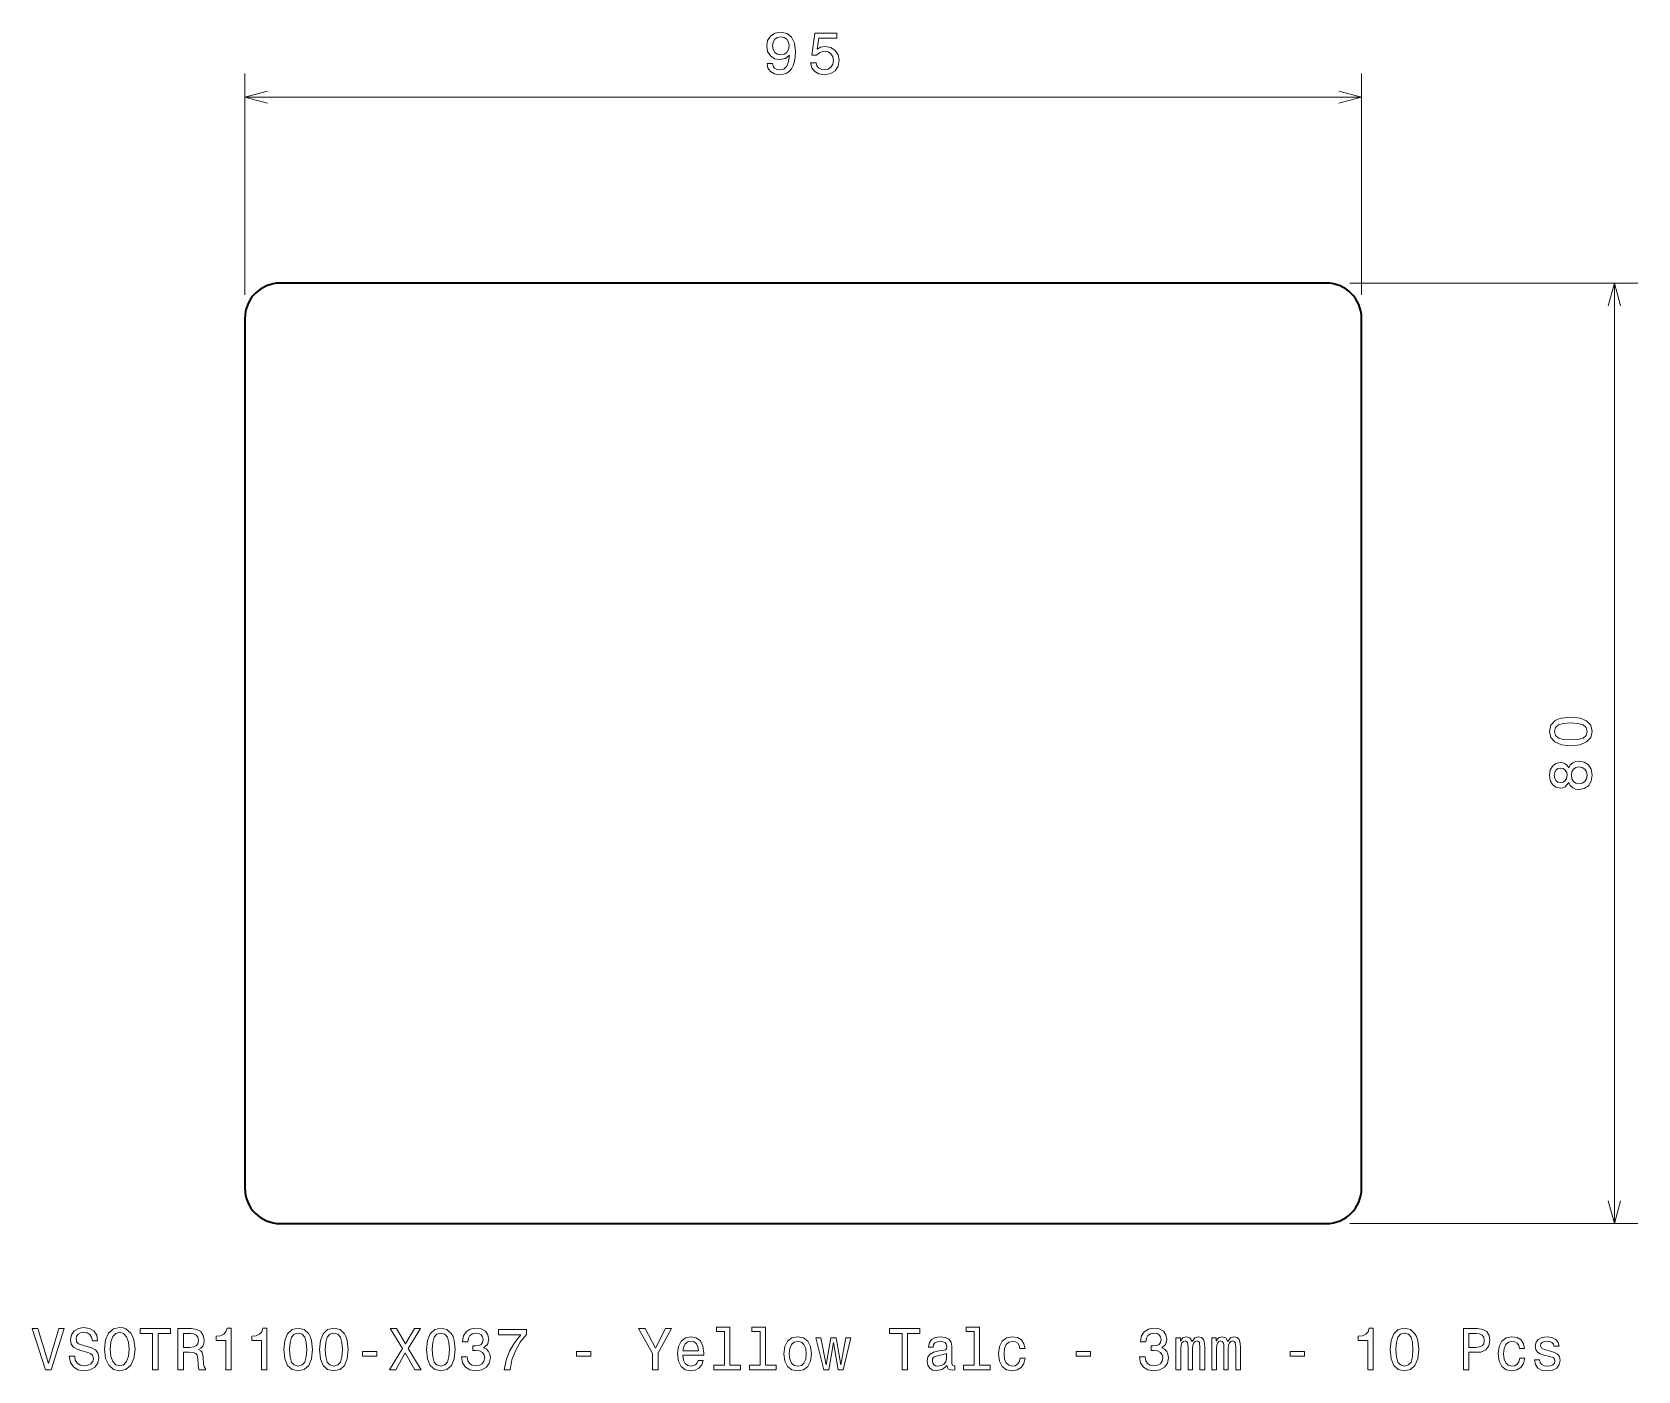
# Model space of a CAD drawing. Extents: x 83 to 220, y 52 to 166.
import ezdxf

# ---------------------------------------------------------------- set-up
doc = ezdxf.new("R2010")
doc.units = 0

msp = doc.modelspace()

# ---------------------------------------------------------------- linework, layer by layer
at = {"color": 7, "lineweight": 13, "ltscale": 0.470632}
for p, q in [((101, 144), (101, 162.83)), ((196, 144), (196, 162.83))]:
    msp.add_line(p, q, dxfattribs=at)
at = {"color": 7, "lineweight": 13}
for p, q in [((101, 160.83), (196, 160.83)), ((195, 145), (219.51, 145)), ((217.51, 65), (217.51, 145)), ((195, 65), (219.51, 65))]:
    msp.add_line(p, q, dxfattribs=at)
at = {"color": 7, "lineweight": 35}
for p, q in [((193, 145), (104, 145)), ((101, 142), (101, 68)), ((196, 68), (196, 142)), ((104, 65), (193, 65))]:
    msp.add_line(p, q, dxfattribs=at)
at = {"color": 7, "lineweight": 13}
for points in [[(145.42, 163.69), (145.5, 163.29), (145.71, 162.99), (146.06, 162.8), (146.51, 162.72), (146.81, 162.76), (147.08, 162.85), (147.3, 163.01), (147.49, 163.23), (147.65, 163.51), (147.76, 163.85), (147.82, 164.24), (147.85, 164.7), (147.76, 165.41), (147.51, 165.93), (147.12, 166.24), (146.58, 166.35), (146.09, 166.26), (145.71, 166.02), (145.47, 165.64), (145.39, 165.18), (145.47, 164.69), (145.71, 164.32), (146.06, 164.09), (146.51, 164.02), (146.99, 164.11), (147.34, 164.4), (147.26, 163.84), (147.1, 163.45), (146.85, 163.21), (146.52, 163.13), (146.25, 163.17), (146.06, 163.28), (145.94, 163.46), (145.89, 163.69)], [(145.88, 165.18), (145.93, 165.49), (146.07, 165.74), (146.29, 165.9), (146.58, 165.95), (146.88, 165.9), (147.11, 165.74), (147.25, 165.5), (147.3, 165.19), (147.25, 164.87), (147.11, 164.63), (146.87, 164.48), (146.57, 164.43), (146.29, 164.48), (146.07, 164.63), (145.93, 164.86)], [(149.12, 163.74), (149.23, 163.32), (149.48, 163), (149.84, 162.8), (150.3, 162.72), (150.81, 162.82), (151.21, 163.06), (151.46, 163.46), (151.56, 163.96), (151.47, 164.43), (151.23, 164.8), (150.85, 165.03), (150.36, 165.12), (149.98, 165.06), (149.69, 164.89), (149.83, 165.84), (151.37, 165.84), (151.37, 166.25), (149.5, 166.25), (149.22, 164.39), (149.62, 164.39), (149.91, 164.63), (150.29, 164.72), (150.61, 164.66), (150.86, 164.5), (151.01, 164.25), (151.07, 163.93), (151.01, 163.62), (150.85, 163.37), (150.61, 163.21), (150.29, 163.16), (150.02, 163.19), (149.81, 163.31), (149.66, 163.49), (149.59, 163.74)], [(213.8, 105.65), (214.59, 105.73), (215.15, 105.97), (215.5, 106.34), (215.61, 106.87), (215.5, 107.39), (215.15, 107.77), (214.59, 108), (213.8, 108.08), (213.01, 108), (212.7, 107.9), (212.44, 107.77), (212.1, 107.39), (211.98, 106.87), (212.1, 106.34), (212.45, 105.97), (213.01, 105.73)], [(213.8, 106.14), (213.19, 106.18), (212.75, 106.3), (212.49, 106.53), (212.4, 106.87), (212.49, 107.2), (212.75, 107.43), (213.19, 107.55), (213.8, 107.59), (214.41, 107.55), (214.85, 107.43), (215.11, 107.2), (215.2, 106.87), (215.11, 106.53), (214.85, 106.3), (214.41, 106.18)], [(213.62, 102.51), (213.76, 102.25), (213.96, 102.07), (214.21, 101.96), (214.5, 101.93), (214.95, 102.01), (215.3, 102.24), (215.52, 102.62), (215.61, 103.13), (215.52, 103.64), (215.3, 104.02), (214.95, 104.25), (214.5, 104.34), (214.21, 104.3), (213.96, 104.19), (213.76, 104.01), (213.62, 103.76), (213.5, 103.96), (213.33, 104.1), (213.13, 104.19), (212.89, 104.22), (212.53, 104.14), (212.24, 103.92), (212.05, 103.58), (211.98, 103.13), (212.05, 102.68), (212.24, 102.34), (212.53, 102.12), (212.89, 102.04), (213.13, 102.07), (213.33, 102.15)], [(214.49, 102.41), (214.23, 102.46), (214.03, 102.6), (213.89, 102.83), (213.85, 103.13), (213.89, 103.43), (214.03, 103.66), (214.23, 103.8), (214.49, 103.85), (214.78, 103.8), (215, 103.66), (215.14, 103.43), (215.18, 103.13), (215.14, 102.83), (215, 102.6), (214.78, 102.46)], [(212.93, 102.52), (212.7, 102.56), (212.53, 102.68), (212.43, 102.87), (212.39, 103.13), (212.43, 103.38), (212.53, 103.58), (212.7, 103.7), (212.93, 103.74), (213.15, 103.7), (213.33, 103.58), (213.45, 103.38), (213.48, 103.13), (213.44, 102.87), (213.33, 102.68), (213.15, 102.56)], [(85.16, 56.07), (84.28, 53.09), (83.38, 56.07), (82.9, 56.07), (84.03, 52.57), (84.53, 52.57), (85.63, 56.07)], [(86.52, 53.72), (86.06, 53.72), (86.16, 53.19), (86.41, 52.8), (86.8, 52.56), (87.32, 52.47), (87.84, 52.55), (88.23, 52.77), (88.48, 53.12), (88.57, 53.58), (88.49, 54), (88.28, 54.26), (87.94, 54.44), (87.48, 54.57), (87.09, 54.67), (86.83, 54.78), (86.68, 54.94), (86.64, 55.19), (86.68, 55.42), (86.82, 55.59), (87.02, 55.71), (87.29, 55.75), (87.58, 55.69), (87.8, 55.56), (87.94, 55.33), (88.02, 55.02), (88.47, 55.02), (88.47, 55.03), (88.39, 55.51), (88.16, 55.86), (87.78, 56.08), (87.28, 56.16), (86.83, 56.08), (86.47, 55.87), (86.25, 55.54), (86.16, 55.12), (86.23, 54.74), (86.42, 54.48), (86.72, 54.31), (87.14, 54.18), (87.55, 54.07), (87.85, 53.96), (88.04, 53.79), (88.11, 53.53), (88.05, 53.26), (87.89, 53.06), (87.65, 52.94), (87.34, 52.9), (87, 52.95), (86.74, 53.11), (86.57, 53.38)], [(89.05, 54.32), (89.15, 53.53), (89.41, 52.95), (89.82, 52.59), (90.35, 52.47), (90.88, 52.59), (91.29, 52.95), (91.55, 53.53), (91.65, 54.32), (91.55, 55.1), (91.44, 55.42), (91.29, 55.68), (90.88, 56.04), (90.63, 56.13), (90.35, 56.16), (89.81, 56.04), (89.4, 55.68), (89.15, 55.1)], [(93.15, 52.57), (93.62, 52.57), (93.62, 55.64), (94.68, 55.64), (94.68, 56.07), (92.09, 56.07), (92.09, 55.64), (93.15, 55.64)], [(95.3, 52.57), (95.77, 52.57), (95.77, 54.05), (96.25, 54.05), (96.6, 54.03), (96.82, 53.96), (96.94, 53.79), (96.99, 53.5), (97.02, 53.04), (97.05, 52.74), (97.11, 52.57), (97.64, 52.57), (97.64, 52.66), (97.52, 52.81), (97.48, 53.07), (97.45, 53.63), (97.36, 54.05), (97.24, 54.18), (97.06, 54.28), (97.26, 54.4), (97.41, 54.58), (97.5, 54.8), (97.53, 55.07), (97.46, 55.49), (97.25, 55.81), (96.92, 56), (96.47, 56.07), (95.3, 56.07)], [(99.37, 52.57), (99.83, 52.57), (99.83, 56.09), (99.48, 56.09), (99.39, 55.79), (99.21, 55.58), (98.93, 55.46), (98.55, 55.42), (98.55, 55.06), (99.37, 55.06)], [(102.4, 52.57), (102.86, 52.57), (102.86, 56.09), (102.52, 56.09), (102.43, 55.79), (102.25, 55.58), (101.97, 55.46), (101.59, 55.42), (101.59, 55.06), (102.4, 55.06)], [(104.32, 54.28), (104.39, 53.49), (104.63, 52.92), (105.01, 52.58), (105.53, 52.47), (106.05, 52.58), (106.43, 52.92), (106.66, 53.49), (106.74, 54.28), (106.66, 55.06), (106.56, 55.38), (106.43, 55.63), (106.05, 55.98), (105.53, 56.09), (105.01, 55.98), (104.63, 55.63), (104.39, 55.06)], [(107.35, 54.28), (107.43, 53.49), (107.66, 52.92), (108.04, 52.58), (108.57, 52.47), (109.09, 52.58), (109.46, 52.92), (109.7, 53.49), (109.78, 54.28), (109.7, 55.06), (109.6, 55.38), (109.46, 55.63), (109.09, 55.98), (108.57, 56.09), (108.04, 55.98), (107.66, 55.63), (107.43, 55.06)], [(113.3, 52.57), (113.83, 52.57), (114.63, 53.99), (115.45, 52.57), (115.99, 52.57), (114.89, 54.37), (115.93, 56.07), (115.42, 56.07), (114.65, 54.78), (113.89, 56.07), (113.36, 56.07), (114.4, 54.36)], [(116.46, 54.28), (116.53, 53.49), (116.77, 52.92), (117.15, 52.58), (117.67, 52.47), (118.19, 52.58), (118.57, 52.92), (118.8, 53.49), (118.88, 54.28), (118.8, 55.06), (118.71, 55.38), (118.57, 55.63), (118.19, 55.98), (117.67, 56.09), (117.15, 55.98), (116.77, 55.63), (116.53, 55.06)], [(119.44, 53.67), (119.44, 53.63), (119.52, 53.15), (119.76, 52.79), (120.13, 52.55), (120.62, 52.47), (121.15, 52.55), (121.54, 52.77), (121.79, 53.13), (121.89, 53.58), (121.85, 53.88), (121.73, 54.12), (121.55, 54.31), (121.31, 54.44), (121.64, 54.72), (121.75, 55.15), (121.68, 55.54), (121.46, 55.84), (121.11, 56.03), (120.62, 56.09), (120.17, 56.01), (119.82, 55.79), (119.6, 55.44), (119.52, 54.97), (119.52, 54.93), (119.97, 54.93), (120.01, 55.26), (120.14, 55.49), (120.35, 55.63), (120.65, 55.68), (120.91, 55.64), (121.1, 55.53), (121.22, 55.36), (121.27, 55.13), (121.22, 54.88), (121.1, 54.72), (120.89, 54.62), (120.6, 54.59), (120.4, 54.59), (120.4, 54.19), (120.65, 54.2), (120.97, 54.16), (121.2, 54.04), (121.35, 53.84), (121.4, 53.58), (121.34, 53.29), (121.19, 53.07), (120.96, 52.94), (120.66, 52.89), (120.34, 52.94), (120.11, 53.09), (119.96, 53.33), (119.9, 53.67)], [(136.15, 52.57), (136.15, 53.99), (137.3, 56.07), (136.78, 56.07), (135.92, 54.41), (135.04, 56.07), (134.48, 56.07), (135.68, 53.96), (135.68, 52.57)], [(141.8, 55.82), (141.8, 52.94), (140.89, 52.94), (140.89, 52.57), (143.15, 52.57), (143.15, 52.94), (142.25, 52.94), (142.25, 56.19), (141.11, 56.19), (141.11, 55.82)], [(144.84, 55.82), (144.84, 52.94), (143.92, 52.94), (143.92, 52.57), (146.19, 52.57), (146.19, 52.94), (145.28, 52.94), (145.28, 56.19), (144.14, 56.19), (144.14, 55.82)], [(156.91, 52.57), (157.37, 52.57), (157.37, 55.64), (158.43, 55.64), (158.43, 56.07), (155.85, 56.07), (155.85, 55.64), (156.91, 55.64)], [(163.05, 55.82), (163.05, 52.94), (162.14, 52.94), (162.14, 52.57), (164.41, 52.57), (164.41, 52.94), (163.5, 52.94), (163.5, 56.19), (162.36, 56.19), (162.36, 55.82)], [(177.12, 53.67), (177.12, 53.63), (177.2, 53.15), (177.44, 52.79), (177.82, 52.55), (178.31, 52.47), (178.83, 52.55), (179.23, 52.77), (179.48, 53.13), (179.57, 53.58), (179.53, 53.88), (179.42, 54.12), (179.24, 54.31), (179, 54.44), (179.32, 54.72), (179.44, 55.15), (179.36, 55.54), (179.15, 55.84), (178.79, 56.03), (178.31, 56.09), (177.86, 56.01), (177.51, 55.79), (177.28, 55.44), (177.2, 54.97), (177.2, 54.93), (177.65, 54.93), (177.69, 55.26), (177.83, 55.49), (178.04, 55.63), (178.33, 55.68), (178.6, 55.64), (178.79, 55.53), (178.9, 55.36), (178.95, 55.13), (178.9, 54.88), (178.78, 54.72), (178.57, 54.62), (178.28, 54.59), (178.09, 54.59), (178.09, 54.19), (178.33, 54.2), (178.65, 54.16), (178.89, 54.04), (179.03, 53.84), (179.08, 53.58), (179.03, 53.29), (178.88, 53.07), (178.65, 52.94), (178.34, 52.89), (178.02, 52.94), (177.79, 53.09), (177.64, 53.33), (177.59, 53.67)], [(196.52, 52.57), (196.98, 52.57), (196.98, 56.09), (196.64, 56.09), (196.55, 55.79), (196.36, 55.58), (196.09, 55.46), (195.7, 55.42), (195.7, 55.06), (196.52, 55.06)], [(198.43, 54.28), (198.51, 53.49), (198.74, 52.92), (199.12, 52.58), (199.65, 52.47), (200.17, 52.58), (200.54, 52.92), (200.78, 53.49), (200.86, 54.28), (200.78, 55.06), (200.68, 55.38), (200.54, 55.63), (200.17, 55.98), (199.65, 56.09), (199.12, 55.98), (198.74, 55.63), (198.51, 55.06)], [(204.66, 52.57), (205.12, 52.57), (205.12, 54.05), (205.63, 54.05), (206.15, 54.07), (206.57, 54.25), (206.83, 54.59), (206.92, 55.06), (206.85, 55.49), (206.65, 55.81), (206.32, 56), (205.87, 56.07), (204.66, 56.07)], [(89.54, 54.32), (89.59, 54.93), (89.76, 55.38), (90.02, 55.65), (90.35, 55.75), (90.68, 55.65), (90.94, 55.37), (91.1, 54.92), (91.16, 54.32), (91.1, 53.71), (90.94, 53.26), (90.68, 52.99), (90.35, 52.9), (90.02, 52.99), (89.76, 53.26), (89.59, 53.7)], [(96.34, 55.64), (96.64, 55.61), (96.86, 55.51), (97, 55.34), (97.04, 55.06), (96.99, 54.77), (96.86, 54.59), (96.62, 54.5), (96.31, 54.47), (95.77, 54.47), (95.77, 55.64)], [(104.8, 54.28), (104.84, 54.89), (104.97, 55.33), (105.19, 55.58), (105.53, 55.67), (105.86, 55.58), (106.09, 55.33), (106.22, 54.89), (106.26, 54.28), (106.22, 53.66), (106.09, 53.22), (105.86, 52.97), (105.53, 52.88), (105.19, 52.97), (104.97, 53.22), (104.84, 53.66)], [(107.84, 54.28), (107.88, 54.89), (108, 55.33), (108.23, 55.58), (108.57, 55.67), (108.9, 55.58), (109.13, 55.33), (109.25, 54.89), (109.29, 54.28), (109.25, 53.66), (109.13, 53.22), (108.9, 52.97), (108.57, 52.88), (108.23, 52.97), (108, 53.22), (107.88, 53.66)], [(116.94, 54.28), (116.98, 54.89), (117.11, 55.33), (117.34, 55.58), (117.67, 55.67), (118.01, 55.58), (118.23, 55.33), (118.36, 54.89), (118.4, 54.28), (118.36, 53.66), (118.23, 53.22), (118.01, 52.97), (117.67, 52.88), (117.34, 52.97), (117.11, 53.22), (116.98, 53.66)], [(123.05, 52.57), (123.56, 52.57), (123.72, 53.4), (124.01, 54.18), (124.43, 54.9), (124.97, 55.57), (124.97, 55.99), (122.57, 55.99), (122.57, 55.53), (124.48, 55.53), (123.93, 54.85), (123.51, 54.14), (123.22, 53.39)], [(138.27, 53.79), (140.05, 53.79), (140.05, 54), (139.97, 54.58), (139.75, 55.01), (139.4, 55.28), (138.93, 55.37), (138.47, 55.27), (138.11, 54.99), (137.89, 54.53), (137.81, 53.92), (137.88, 53.3), (138.11, 52.85), (138.46, 52.57), (138.91, 52.47), (139.31, 52.54), (139.63, 52.71), (139.86, 52.98), (140, 53.34), (139.56, 53.34), (139.47, 53.14), (139.34, 52.99), (138.97, 52.87), (138.68, 52.93), (138.46, 53.1), (138.32, 53.39), (138.27, 53.78)], [(138.27, 54.17), (138.33, 54.51), (138.46, 54.77), (138.67, 54.93), (138.94, 54.98), (139.21, 54.93), (139.42, 54.77), (139.54, 54.51), (139.59, 54.17)], [(146.86, 53.92), (146.94, 53.3), (147.17, 52.85), (147.54, 52.57), (148.03, 52.47), (148.52, 52.57), (148.89, 52.85), (149.12, 53.3), (149.21, 53.92), (149.12, 54.54), (148.89, 54.99), (148.52, 55.27), (148.03, 55.37), (147.54, 55.27), (147.17, 54.99), (146.94, 54.54)], [(147.31, 53.92), (147.36, 54.38), (147.5, 54.71), (147.73, 54.91), (148.03, 54.98), (148.34, 54.91), (148.56, 54.71), (148.71, 54.38), (148.76, 53.92), (148.71, 53.47), (148.56, 53.13), (148.34, 52.93), (148.03, 52.87), (147.73, 52.93), (147.5, 53.13), (147.36, 53.47)], [(150.67, 52.57), (151.07, 54.87), (151.47, 52.57), (151.9, 52.57), (152.56, 55.28), (152.13, 55.28), (151.69, 52.98), (151.29, 55.28), (150.85, 55.28), (150.45, 52.98), (150, 55.28), (149.58, 55.28), (150.24, 52.57)], [(160.74, 52.92), (160.74, 52.91), (160.77, 52.73), (160.84, 52.61), (161.16, 52.52), (161.41, 52.56), (161.41, 52.9), (161.3, 52.89), (161.16, 52.95), (161.14, 53.15), (161.14, 54.56), (161.08, 54.91), (160.9, 55.17), (160.59, 55.32), (160.16, 55.37), (159.74, 55.31), (159.42, 55.14), (159.23, 54.87), (159.16, 54.52), (159.16, 54.49), (159.56, 54.49), (159.59, 54.7), (159.7, 54.85), (159.89, 54.94), (160.14, 54.98), (160.39, 54.95), (160.57, 54.88), (160.67, 54.75), (160.71, 54.57), (160.69, 54.35), (160.61, 54.25), (160.41, 54.2), (160.03, 54.16), (159.59, 54.07), (159.29, 53.9), (159.1, 53.65), (159.05, 53.28), (159.1, 52.95), (159.26, 52.7), (159.51, 52.54), (159.86, 52.49), (160.33, 52.59)], [(166.93, 54.38), (167.37, 54.38), (167.28, 54.78), (167.06, 55.1), (166.73, 55.3), (166.29, 55.37), (165.8, 55.27), (165.43, 54.99), (165.2, 54.53), (165.12, 53.91), (165.2, 53.3), (165.42, 52.85), (165.78, 52.57), (166.27, 52.47), (166.7, 52.55), (167.04, 52.76), (167.27, 53.09), (167.38, 53.54), (166.95, 53.54), (166.88, 53.25), (166.74, 53.04), (166.53, 52.91), (166.29, 52.87), (165.98, 52.94), (165.76, 53.14), (165.62, 53.47), (165.58, 53.93), (165.62, 54.38), (165.76, 54.71), (165.99, 54.91), (166.29, 54.98), (166.55, 54.94), (166.75, 54.82), (166.88, 54.63)], [(180.21, 52.57), (180.62, 52.57), (180.62, 54.38), (180.64, 54.65), (180.72, 54.85), (180.84, 54.96), (180.99, 55.01), (181.11, 54.97), (181.19, 54.87), (181.23, 54.7), (181.24, 54.47), (181.24, 52.57), (181.63, 52.57), (181.63, 54.38), (181.65, 54.65), (181.73, 54.84), (181.85, 54.96), (182, 55.01), (182.12, 54.97), (182.2, 54.87), (182.25, 54.47), (182.25, 52.57), (182.66, 52.57), (182.66, 54.44), (182.64, 54.83), (182.56, 55.13), (182.39, 55.31), (182.13, 55.37), (181.82, 55.27), (181.59, 54.98), (181.4, 55.27), (181.09, 55.37), (180.8, 55.27), (180.6, 54.99), (180.6, 55.28), (180.21, 55.28)], [(183.25, 52.57), (183.66, 52.57), (183.66, 54.38), (183.68, 54.65), (183.76, 54.85), (183.87, 54.96), (184.02, 55.01), (184.14, 54.97), (184.23, 54.87), (184.27, 54.7), (184.28, 54.47), (184.28, 52.57), (184.66, 52.57), (184.66, 54.38), (184.69, 54.65), (184.76, 54.84), (184.89, 54.96), (185.04, 55.01), (185.16, 54.97), (185.24, 54.87), (185.29, 54.47), (185.29, 52.57), (185.7, 52.57), (185.7, 54.44), (185.67, 54.83), (185.59, 55.13), (185.43, 55.31), (185.17, 55.37), (184.86, 55.27), (184.62, 54.98), (184.44, 55.27), (184.12, 55.37), (183.84, 55.27), (183.64, 54.99), (183.64, 55.28), (183.25, 55.28)], [(198.92, 54.28), (198.96, 54.89), (199.08, 55.33), (199.31, 55.58), (199.65, 55.67), (199.98, 55.58), (200.21, 55.33), (200.33, 54.89), (200.37, 54.28), (200.33, 53.66), (200.21, 53.22), (199.98, 52.97), (199.65, 52.88), (199.31, 52.97), (199.08, 53.22), (198.96, 53.66)], [(205.74, 55.64), (206.04, 55.61), (206.26, 55.51), (206.4, 55.34), (206.44, 55.06), (206.39, 54.77), (206.25, 54.59), (206.02, 54.5), (205.7, 54.47), (205.12, 54.47), (205.12, 55.64)], [(209.44, 54.38), (209.87, 54.38), (209.78, 54.78), (209.57, 55.1), (209.23, 55.3), (208.79, 55.37), (208.31, 55.27), (207.94, 54.99), (207.71, 54.53), (207.63, 53.91), (207.7, 53.3), (207.93, 52.85), (208.29, 52.57), (208.78, 52.47), (209.21, 52.55), (209.55, 52.76), (209.78, 53.09), (209.88, 53.54), (209.46, 53.54), (209.38, 53.25), (209.24, 53.04), (209.04, 52.91), (208.79, 52.87), (208.48, 52.94), (208.26, 53.14), (208.12, 53.47), (208.08, 53.93), (208.12, 54.38), (208.27, 54.71), (208.49, 54.91), (208.79, 54.98), (209.05, 54.94), (209.25, 54.82), (209.38, 54.63)], [(212.07, 54.15), (211.65, 54.25), (211.33, 54.36), (211.22, 54.6), (211.25, 54.77), (211.36, 54.89), (211.53, 54.96), (211.78, 54.99), (212.01, 54.96), (212.2, 54.87), (212.32, 54.74), (212.37, 54.56), (212.81, 54.56), (212.81, 54.57), (212.73, 54.89), (212.52, 55.15), (212.2, 55.31), (211.78, 55.37), (211.35, 55.31), (211.03, 55.15), (210.84, 54.9), (210.78, 54.59), (210.82, 54.28), (210.96, 54.07), (211.2, 53.92), (211.53, 53.81), (212.03, 53.69), (212.33, 53.57), (212.41, 53.47), (212.44, 53.31), (212.4, 53.13), (212.28, 52.99), (212.08, 52.9), (211.82, 52.87), (211.54, 52.9), (211.34, 53), (211.2, 53.17), (211.15, 53.41), (210.72, 53.41), (210.79, 53.01), (210.99, 52.71), (211.32, 52.54), (211.78, 52.47), (212.25, 52.54), (212.6, 52.71), (212.81, 53), (212.89, 53.36), (212.83, 53.68), (212.67, 53.9), (212.42, 54.04)], [(110.99, 53.72), (112.21, 53.72), (112.21, 54.12), (110.99, 54.12)], [(129.21, 53.72), (130.43, 53.72), (130.43, 54.12), (129.21, 54.12)], [(160.69, 53.52), (160.63, 53.25), (160.47, 53.05), (160.23, 52.92), (159.93, 52.88), (159.74, 52.9), (159.6, 52.98), (159.52, 53.12), (159.49, 53.32), (159.51, 53.5), (159.59, 53.62), (159.92, 53.76), (160.33, 53.82), (160.69, 53.94)], [(171.71, 53.72), (172.93, 53.72), (172.93, 54.12), (171.71, 54.12)], [(189.93, 53.72), (191.15, 53.72), (191.15, 54.12), (189.93, 54.12)]]:
    msp.add_lwpolyline(points, close=True, dxfattribs=at)
for points in [[(102.93, 161.34), (101, 160.83), (102.93, 160.31)], [(194.07, 160.31), (196, 160.83), (194.07, 161.34)], [(218.03, 143.07), (217.51, 145), (216.99, 143.07)], [(216.99, 66.93), (217.51, 65), (218.03, 66.93)]]:
    msp.add_lwpolyline(points, dxfattribs=at)
at = {"color": 7, "lineweight": 35}
for centre, start, end in [((104, 142), 90, 180), ((193, 142), 0, 90), ((104, 68), 180, 270), ((193, 68), 270, 360)]:
    msp.add_arc(centre, 3, start, end, dxfattribs=at)

doc.saveas('drawing.dxf')
